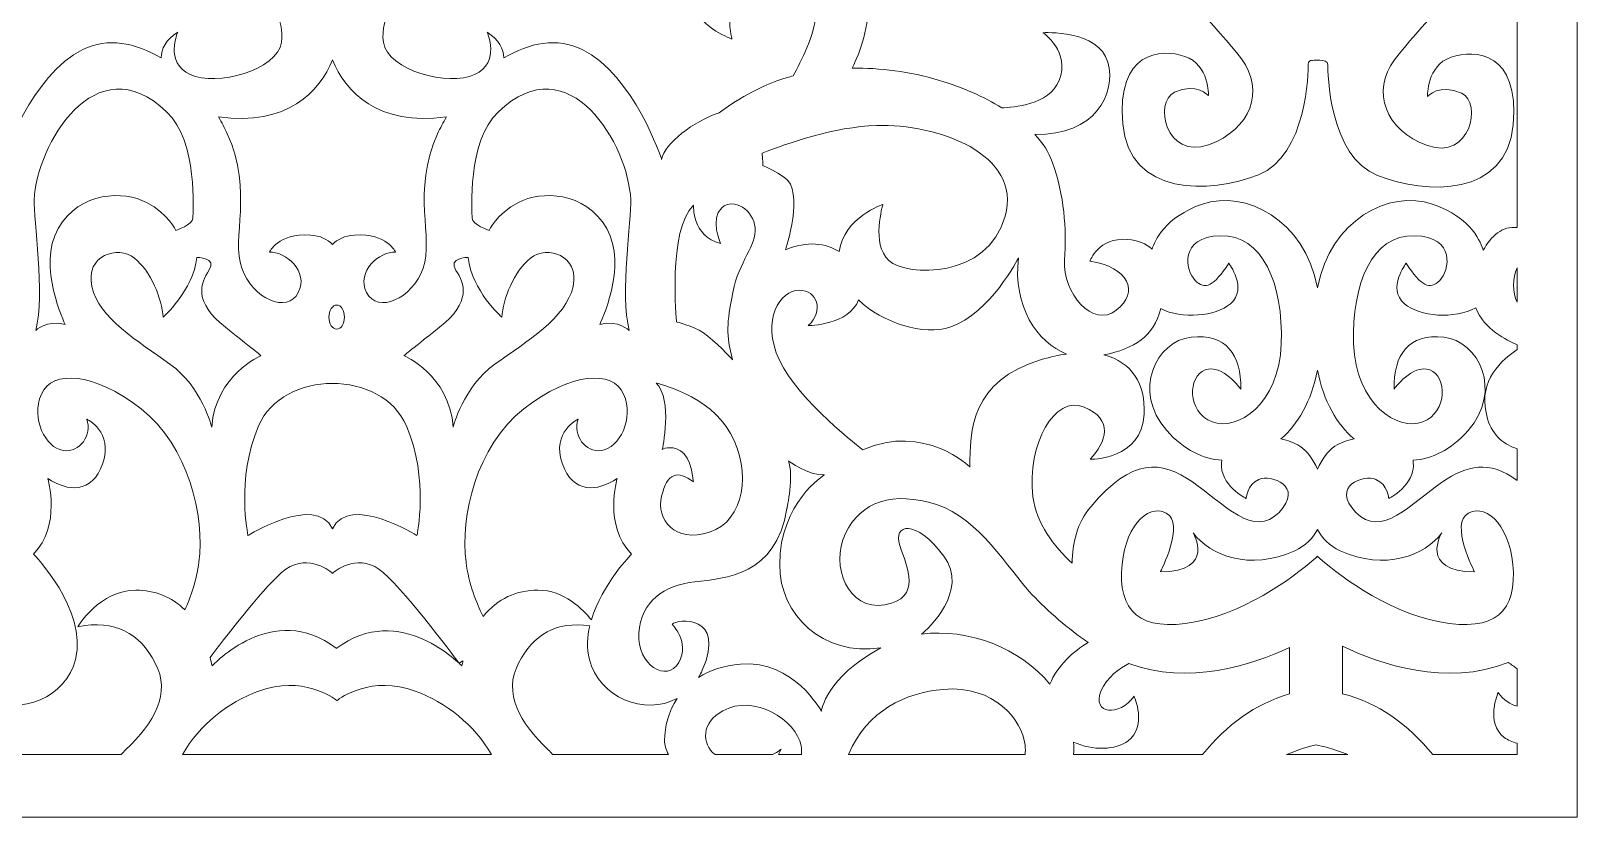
# Model space of a CAD drawing. Header units: centimetres. Extents: x -27.5 to -15.8, y -2.4 to 9.5.
# Drawn here: x -19.172 to -15.797, y -2.437 to -0.72 of the extents above; entities that cross this region are included whole.
import ezdxf

# ---------------------------------------------------------------- set-up
doc = ezdxf.new("R2010")
doc.units = ezdxf.units.CM
doc.header["$MEASUREMENT"] = 0
doc.layers.add('layer 1', color=7, linetype='Continuous')

msp = doc.modelspace()

# ---------------------------------------------------------------- linework, layer by layer
at = {"layer": 'layer 1', "color": 7, "lineweight": 9}
for points, knots in [([(-15.79741, -2.43716), (-15.79741, -2.43716), (-21.40076, -2.43716), (-21.40076, -2.43716), (-21.40076, -2.43716), (-21.40076, -2.43716), (-21.40076, 9.5), (-21.40076, 9.5), (-21.40076, 9.5), (-21.40076, 9.5), (-15.79741, 9.5), (-15.79741, 9.5), (-15.79741, 9.5), (-15.79741, 9.5), (-15.79741, -2.43716), (-15.79741, -2.43716)], [0, 0, 0, 0, 0.2, 0.2, 0.2, 0.2, 0.4, 0.4, 0.4, 0.4, 0.6, 0.6, 0.6, 0.6, 1, 1, 1, 1]), ([(-18.66862, -0.62876), (-18.6536, -0.64663), (-18.61714, -0.69588), (-18.62509, -0.74516), (-18.62509, -0.74516), (-18.63504, -0.80687), (-18.7669, -0.84213), (-18.82413, -0.81569), (-18.82413, -0.81569), (-18.88137, -0.78923), (-18.8515, -0.72311), (-18.8515, -0.72311), (-18.8515, -0.72311), (-18.87737, -0.73989), (-18.88739, -0.75948), (-18.88796, -0.77941), (-18.88796, -0.77941), (-18.94348, -0.746), (-19.00474, -0.73435), (-19.0588, -0.7611), (-19.0588, -0.7611), (-19.17182, -0.81696), (-19.23227, -1.00092), (-19.23227, -1.00092), (-19.23227, -1.00092), (-19.2385, -0.96585), (-19.30256, -0.91763), (-19.35765, -0.89914), (-19.35765, -0.89914), (-19.38905, -0.87619), (-19.44534, -0.8397), (-19.50589, -0.8223), (-19.50589, -0.8223), (-19.51028, -0.82105), (-19.51467, -0.81985), (-19.51916, -0.81871), (-19.51916, -0.81871), (-19.53703, -0.78536), (-19.56453, -0.7328), (-19.56934, -0.68402), (-19.56934, -0.68402), (-19.57573, -0.6196), (-19.52384, -0.56041), (-19.43997, -0.5939), (-19.43997, -0.5939), (-19.3561, -0.62736), (-19.38564, -0.73824), (-19.38564, -0.73824), (-19.38564, -0.73824), (-19.38564, -0.73824), (-19.31954, -0.7147), (-19.30286, -0.66786), (-19.30286, -0.66786), (-19.29699, -0.65138), (-19.29456, -0.62897), (-19.29957, -0.60522), (-19.29957, -0.60522), (-19.27239, -0.63499), (-19.2323, -0.65316), (-19.18166, -0.64581), (-19.18166, -0.64581), (-19.02989, -0.62376), (-19.01269, -0.49247), (-19.01269, -0.49247), (-19.01269, -0.49247), (-18.95683, -0.57814), (-18.79785, -0.66566), (-18.67111, -0.62952), (-18.67111, -0.62952), (-18.67026, -0.62927), (-18.66945, -0.62902), (-18.66862, -0.62876)], [0, 0, 0, 0, 0.0526316, 0.0526316, 0.0526316, 0.0526316, 0.1052632, 0.1052632, 0.1052632, 0.1052632, 0.1578947, 0.1578947, 0.1578947, 0.1578947, 0.2105263, 0.2105263, 0.2105263, 0.2105263, 0.2631579, 0.2631579, 0.2631579, 0.2631579, 0.3157895, 0.3157895, 0.3157895, 0.3157895, 0.3684211, 0.3684211, 0.3684211, 0.3684211, 0.4210526, 0.4210526, 0.4210526, 0.4210526, 0.4736842, 0.4736842, 0.4736842, 0.4736842, 0.5263158, 0.5263158, 0.5263158, 0.5263158, 0.5789474, 0.5789474, 0.5789474, 0.5789474, 0.6315789, 0.6315789, 0.6315789, 0.6315789, 0.6842105, 0.6842105, 0.6842105, 0.6842105, 0.7368421, 0.7368421, 0.7368421, 0.7368421, 0.7894737, 0.7894737, 0.7894737, 0.7894737, 0.8421053, 0.8421053, 0.8421053, 0.8421053, 0.8947368, 0.8947368, 0.8947368, 0.8947368, 1, 1, 1, 1]), ([(-17.73061, -0.62472), (-17.73145, -0.64104), (-17.72899, -0.65599), (-17.72476, -0.66786), (-17.72476, -0.66786), (-17.70807, -0.7147), (-17.64199, -0.73824), (-17.64199, -0.73824), (-17.64199, -0.73824), (-17.64199, -0.73824), (-17.67151, -0.62736), (-17.58764, -0.5939), (-17.58764, -0.5939), (-17.50379, -0.56041), (-17.4519, -0.6196), (-17.45827, -0.68402), (-17.45827, -0.68402), (-17.4631, -0.7328), (-17.49057, -0.78536), (-17.50846, -0.81871), (-17.50846, -0.81871), (-17.51294, -0.81985), (-17.51736, -0.82105), (-17.52172, -0.8223), (-17.52172, -0.8223), (-17.5823, -0.8397), (-17.63855, -0.87619), (-17.66997, -0.89914), (-17.66997, -0.89914), (-17.72506, -0.91763), (-17.78909, -0.96585), (-17.79534, -1.00092), (-17.79534, -1.00092), (-17.79534, -1.00092), (-17.8558, -0.81696), (-17.96883, -0.7611), (-17.96883, -0.7611), (-18.02288, -0.73435), (-18.08413, -0.746), (-18.13967, -0.77941), (-18.13967, -0.77941), (-18.14024, -0.75948), (-18.15026, -0.73989), (-18.17611, -0.72311), (-18.17611, -0.72311), (-18.17611, -0.72311), (-18.14626, -0.78923), (-18.20348, -0.81569), (-18.20348, -0.81569), (-18.26071, -0.84213), (-18.3926, -0.80687), (-18.40255, -0.74516), (-18.40255, -0.74516), (-18.41151, -0.68948), (-18.36379, -0.63381), (-18.35437, -0.62346), (-18.35437, -0.62346), (-18.34891, -0.62573), (-18.34311, -0.62775), (-18.33693, -0.62952), (-18.33693, -0.62952), (-18.21018, -0.66566), (-18.05121, -0.57814), (-17.99535, -0.49247), (-17.99535, -0.49247), (-17.99535, -0.49247), (-17.97815, -0.62376), (-17.82638, -0.64581), (-17.82638, -0.64581), (-17.78809, -0.65137), (-17.75583, -0.64232), (-17.73061, -0.62472)], [0, 0, 0, 0, 0.0526316, 0.0526316, 0.0526316, 0.0526316, 0.1052632, 0.1052632, 0.1052632, 0.1052632, 0.1578947, 0.1578947, 0.1578947, 0.1578947, 0.2105263, 0.2105263, 0.2105263, 0.2105263, 0.2631579, 0.2631579, 0.2631579, 0.2631579, 0.3157895, 0.3157895, 0.3157895, 0.3157895, 0.3684211, 0.3684211, 0.3684211, 0.3684211, 0.4210526, 0.4210526, 0.4210526, 0.4210526, 0.4736842, 0.4736842, 0.4736842, 0.4736842, 0.5263158, 0.5263158, 0.5263158, 0.5263158, 0.5789474, 0.5789474, 0.5789474, 0.5789474, 0.6315789, 0.6315789, 0.6315789, 0.6315789, 0.6842105, 0.6842105, 0.6842105, 0.6842105, 0.7368421, 0.7368421, 0.7368421, 0.7368421, 0.7894737, 0.7894737, 0.7894737, 0.7894737, 0.8421053, 0.8421053, 0.8421053, 0.8421053, 0.8947368, 0.8947368, 0.8947368, 0.8947368, 1, 1, 1, 1]), ([(-15.92848, -0.62575), (-15.92848, -0.62575), (-15.92848, -1.14985), (-15.92848, -1.14985), (-15.92848, -1.14985), (-15.96007, -1.14551), (-15.98544, -1.16842), (-16.00231, -1.19948), (-16.00231, -1.19948), (-16.00608, -1.1854), (-16.02636, -1.12816), (-16.11284, -1.09867), (-16.11284, -1.09867), (-16.20746, -1.06644), (-16.33545, -1.13274), (-16.36405, -1.28109), (-16.36405, -1.28109), (-16.39264, -1.13274), (-16.52066, -1.06644), (-16.61526, -1.09867), (-16.61526, -1.09867), (-16.69707, -1.12657), (-16.71967, -1.1793), (-16.72505, -1.19684), (-16.72505, -1.19684), (-16.73793, -1.18483), (-16.75568, -1.17776), (-16.77842, -1.17581), (-16.77842, -1.17581), (-16.84208, -1.17033), (-16.86057, -1.22311), (-16.86057, -1.22311), (-16.86057, -1.22311), (-16.77635, -1.23584), (-16.75172, -1.29042), (-16.80306, -1.33044), (-16.80306, -1.33044), (-16.85441, -1.37045), (-16.92012, -1.29223), (-16.91603, -1.22128), (-16.91603, -1.22128), (-16.91191, -1.15034), (-16.91603, -1.08122), (-16.9427, -1.00661), (-16.9427, -1.00661), (-16.95013, -0.98589), (-16.96313, -0.96571), (-16.98063, -0.9466), (-16.98063, -0.9466), (-16.8492, -0.94898), (-16.80256, -0.85764), (-16.8215, -0.78884), (-16.8215, -0.78884), (-16.8412, -0.71732), (-16.9633, -0.7243), (-16.9633, -0.7243), (-16.9633, -0.7243), (-16.9633, -0.7243), (-16.90226, -0.76619), (-16.92787, -0.82898), (-16.92787, -0.82898), (-16.94954, -0.88212), (-17.02893, -0.88782), (-17.05291, -0.8883), (-17.05291, -0.8883), (-17.09202, -0.86409), (-17.13862, -0.84352), (-17.18914, -0.82835), (-17.18914, -0.82835), (-17.25441, -0.80874), (-17.31916, -0.80082), (-17.37941, -0.80186), (-17.37941, -0.80186), (-17.36197, -0.76557), (-17.34073, -0.70847), (-17.34496, -0.65185), (-17.34496, -0.65185), (-17.34782, -0.6132), (-17.36942, -0.57248), (-17.40297, -0.54055), (-17.40297, -0.54055), (-17.31804, -0.60743), (-17.21962, -0.61207), (-17.15255, -0.57814), (-17.15255, -0.57814), (-17.12351, -0.56344), (-17.10608, -0.54343), (-17.09682, -0.52209), (-17.09682, -0.52209), (-17.05562, -0.57964), (-16.95978, -0.64455), (-16.86672, -0.64155), (-16.86672, -0.64155), (-16.75377, -0.63791), (-16.70654, -0.52876), (-16.70654, -0.52876), (-16.70654, -0.52876), (-16.68601, -0.61971), (-16.58128, -0.71249), (-16.52993, -0.78163), (-16.52993, -0.78163), (-16.47858, -0.85075), (-16.50939, -0.93626), (-16.60182, -0.96903), (-16.60182, -0.96903), (-16.69423, -1.00176), (-16.72299, -0.87624), (-16.67575, -0.85438), (-16.67575, -0.85438), (-16.62853, -0.83256), (-16.60182, -0.86168), (-16.60182, -0.86168), (-16.60182, -0.86168), (-16.60182, -0.86168), (-16.59977, -0.79435), (-16.65315, -0.77617), (-16.65315, -0.77617), (-16.70654, -0.75798), (-16.80306, -0.76525), (-16.78869, -0.92353), (-16.78869, -0.92353), (-16.77431, -1.08181), (-16.59977, -1.07633), (-16.49296, -1.03449), (-16.49296, -1.03449), (-16.38617, -0.99266), (-16.38411, -0.80708), (-16.38411, -0.79255), (-16.38411, -0.79255), (-16.38411, -0.78804), (-16.38076, -0.78544), (-16.37613, -0.78401), (-16.37613, -0.78401), (-16.37613, -0.78401), (-16.37646, -0.78519), (-16.37646, -0.78519), (-16.37646, -0.78519), (-16.37646, -0.78519), (-16.34154, -0.77972), (-16.34154, -0.79429), (-16.34154, -0.79429), (-16.34154, -0.80883), (-16.33949, -0.99439), (-16.23271, -1.03623), (-16.23271, -1.03623), (-16.12592, -1.07808), (-15.95136, -1.08356), (-15.93697, -0.92527), (-15.93697, -0.92527), (-15.9226, -0.767), (-16.01912, -0.75972), (-16.07252, -0.77792), (-16.07252, -0.77792), (-16.12592, -0.79611), (-16.12386, -0.86341), (-16.12386, -0.86341), (-16.12386, -0.86341), (-16.12386, -0.86341), (-16.09717, -0.8343), (-16.04993, -0.85614), (-16.04993, -0.85614), (-16.0027, -0.87797), (-16.03146, -1.00349), (-16.12386, -0.97074), (-16.12386, -0.97074), (-16.21628, -0.93801), (-16.24708, -0.8525), (-16.19574, -0.78337), (-16.19574, -0.78337), (-16.1444, -0.71422), (-16.03966, -0.62146), (-16.01912, -0.5305), (-16.01912, -0.5305), (-16.01912, -0.5305), (-15.99164, -0.59401), (-15.92848, -0.62575)], [0, 0, 0, 0, 0.0222222, 0.0222222, 0.0222222, 0.0222222, 0.0444444, 0.0444444, 0.0444444, 0.0444444, 0.0666667, 0.0666667, 0.0666667, 0.0666667, 0.0888889, 0.0888889, 0.0888889, 0.0888889, 0.1111111, 0.1111111, 0.1111111, 0.1111111, 0.1333333, 0.1333333, 0.1333333, 0.1333333, 0.1555556, 0.1555556, 0.1555556, 0.1555556, 0.1777778, 0.1777778, 0.1777778, 0.1777778, 0.2, 0.2, 0.2, 0.2, 0.2222222, 0.2222222, 0.2222222, 0.2222222, 0.2444444, 0.2444444, 0.2444444, 0.2444444, 0.2666667, 0.2666667, 0.2666667, 0.2666667, 0.2888889, 0.2888889, 0.2888889, 0.2888889, 0.3111111, 0.3111111, 0.3111111, 0.3111111, 0.3333333, 0.3333333, 0.3333333, 0.3333333, 0.3555556, 0.3555556, 0.3555556, 0.3555556, 0.3777778, 0.3777778, 0.3777778, 0.3777778, 0.4, 0.4, 0.4, 0.4, 0.4222222, 0.4222222, 0.4222222, 0.4222222, 0.4444444, 0.4444444, 0.4444444, 0.4444444, 0.4666667, 0.4666667, 0.4666667, 0.4666667, 0.4888889, 0.4888889, 0.4888889, 0.4888889, 0.5111111, 0.5111111, 0.5111111, 0.5111111, 0.5333333, 0.5333333, 0.5333333, 0.5333333, 0.5555556, 0.5555556, 0.5555556, 0.5555556, 0.5777778, 0.5777778, 0.5777778, 0.5777778, 0.6, 0.6, 0.6, 0.6, 0.6222222, 0.6222222, 0.6222222, 0.6222222, 0.6444444, 0.6444444, 0.6444444, 0.6444444, 0.6666667, 0.6666667, 0.6666667, 0.6666667, 0.6888889, 0.6888889, 0.6888889, 0.6888889, 0.7111111, 0.7111111, 0.7111111, 0.7111111, 0.7333333, 0.7333333, 0.7333333, 0.7333333, 0.7555556, 0.7555556, 0.7555556, 0.7555556, 0.7777778, 0.7777778, 0.7777778, 0.7777778, 0.8, 0.8, 0.8, 0.8, 0.8222222, 0.8222222, 0.8222222, 0.8222222, 0.8444444, 0.8444444, 0.8444444, 0.8444444, 0.8666667, 0.8666667, 0.8666667, 0.8666667, 0.8888889, 0.8888889, 0.8888889, 0.8888889, 0.9111111, 0.9111111, 0.9111111, 0.9111111, 0.9333333, 0.9333333, 0.9333333, 0.9333333, 0.9555556, 0.9555556, 0.9555556, 0.9555556, 1, 1, 1, 1]), ([(-18.8185, -1.12957), (-18.81848, -1.11589), (-18.8068, -0.96305), (-18.87589, -0.89698), (-18.87589, -0.89698), (-19.03118, -0.74851), (-19.15997, -0.97034), (-19.16476, -1.08896), (-19.16476, -1.08896), (-19.16645, -1.13085), (-19.14112, -1.29545), (-19.16138, -1.37475), (-19.16138, -1.37475), (-19.16138, -1.37475), (-19.13944, -1.35081), (-19.09719, -1.36128), (-19.09719, -1.36128), (-19.09719, -1.36128), (-19.15969, -1.2341), (-19.11238, -1.1518), (-19.11238, -1.1518), (-19.0651, -1.0695), (-18.96881, -1.0695), (-18.91982, -1.09493), (-18.91982, -1.09493), (-18.87083, -1.12037), (-18.85563, -1.15629), (-18.85563, -1.15629), (-18.85563, -1.15629), (-18.85563, -1.15629), (-18.81854, -1.14327), (-18.8185, -1.12957)], [0, 0, 0, 0, 0.1111111, 0.1111111, 0.1111111, 0.1111111, 0.2222222, 0.2222222, 0.2222222, 0.2222222, 0.3333333, 0.3333333, 0.3333333, 0.3333333, 0.4444444, 0.4444444, 0.4444444, 0.4444444, 0.5555556, 0.5555556, 0.5555556, 0.5555556, 0.6666667, 0.6666667, 0.6666667, 0.6666667, 0.7777778, 0.7777778, 0.7777778, 0.7777778, 1, 1, 1, 1]), ([(-18.20911, -1.12957), (-18.20914, -1.11589), (-18.22083, -0.96305), (-18.15172, -0.89698), (-18.15172, -0.89698), (-17.99645, -0.74851), (-17.86765, -0.97034), (-17.86286, -1.08896), (-17.86286, -1.08896), (-17.8612, -1.13085), (-17.88651, -1.29545), (-17.86625, -1.37475), (-17.86625, -1.37475), (-17.86625, -1.37475), (-17.88821, -1.35081), (-17.93045, -1.36128), (-17.93045, -1.36128), (-17.93045, -1.36128), (-17.86792, -1.2341), (-17.91523, -1.1518), (-17.91523, -1.1518), (-17.96253, -1.0695), (-18.0588, -1.0695), (-18.10778, -1.09493), (-18.10778, -1.09493), (-18.1568, -1.12037), (-18.17198, -1.15629), (-18.17198, -1.15629), (-18.17198, -1.15629), (-18.17198, -1.15629), (-18.20908, -1.14327), (-18.20911, -1.12957)], [0, 0, 0, 0, 0.1111111, 0.1111111, 0.1111111, 0.1111111, 0.2222222, 0.2222222, 0.2222222, 0.2222222, 0.3333333, 0.3333333, 0.3333333, 0.3333333, 0.4444444, 0.4444444, 0.4444444, 0.4444444, 0.5555556, 0.5555556, 0.5555556, 0.5555556, 0.6666667, 0.6666667, 0.6666667, 0.6666667, 0.7777778, 0.7777778, 0.7777778, 0.7777778, 1, 1, 1, 1]), ([(-18.51382, -0.78386), (-18.54184, -0.85289), (-18.61219, -0.92887), (-18.76257, -0.90833), (-18.76257, -0.90833), (-18.75545, -0.92032), (-18.74902, -0.93259), (-18.74341, -0.94503), (-18.74341, -0.94503), (-18.68557, -1.07308), (-18.73552, -1.17088), (-18.71187, -1.2384), (-18.71187, -1.2384), (-18.68819, -1.30591), (-18.61197, -1.33851), (-18.58834, -1.29195), (-18.58834, -1.29195), (-18.56468, -1.24537), (-18.61723, -1.20114), (-18.6514, -1.20347), (-18.6514, -1.20347), (-18.6514, -1.20347), (-18.63301, -1.16155), (-18.56205, -1.16622), (-18.56205, -1.16622), (-18.54049, -1.16764), (-18.52478, -1.17528), (-18.5138, -1.18668), (-18.5138, -1.18668), (-18.50286, -1.17528), (-18.48712, -1.16764), (-18.46558, -1.16622), (-18.46558, -1.16622), (-18.39461, -1.16155), (-18.37623, -1.20347), (-18.37623, -1.20347), (-18.37623, -1.20347), (-18.4104, -1.20114), (-18.46295, -1.24537), (-18.4393, -1.29195), (-18.4393, -1.29195), (-18.41565, -1.33851), (-18.3394, -1.30591), (-18.31577, -1.2384), (-18.31577, -1.2384), (-18.2921, -1.17088), (-18.34205, -1.07308), (-18.28423, -0.94503), (-18.28423, -0.94503), (-18.27861, -0.93259), (-18.27218, -0.92032), (-18.26504, -0.90833), (-18.26504, -0.90833), (-18.41544, -0.92887), (-18.48579, -0.85289), (-18.51382, -0.78386)], [0, 0, 0, 0, 0.0666667, 0.0666667, 0.0666667, 0.0666667, 0.1333333, 0.1333333, 0.1333333, 0.1333333, 0.2, 0.2, 0.2, 0.2, 0.2666667, 0.2666667, 0.2666667, 0.2666667, 0.3333333, 0.3333333, 0.3333333, 0.3333333, 0.4, 0.4, 0.4, 0.4, 0.4666667, 0.4666667, 0.4666667, 0.4666667, 0.5333333, 0.5333333, 0.5333333, 0.5333333, 0.6, 0.6, 0.6, 0.6, 0.6666667, 0.6666667, 0.6666667, 0.6666667, 0.7333333, 0.7333333, 0.7333333, 0.7333333, 0.8, 0.8, 0.8, 0.8, 0.8666667, 0.8666667, 0.8666667, 0.8666667, 1, 1, 1, 1]), ([(-17.40801, -1.20244), (-17.43689, -1.18379), (-17.47763, -1.17806), (-17.52507, -1.19859), (-17.52507, -1.19859), (-17.52507, -1.19859), (-17.48258, -1.06842), (-17.52727, -1.04048), (-17.52727, -1.04048), (-17.57194, -1.01256), (-17.57457, -1.01487), (-17.57457, -1.01487), (-17.57457, -1.01487), (-17.57457, -1.01487), (-17.57434, -1.00345), (-17.57564, -0.98754), (-17.57564, -0.98754), (-17.52161, -0.96588), (-17.41869, -0.92978), (-17.32645, -0.92686), (-17.32645, -0.92686), (-17.19397, -0.92268), (-17.00789, -0.98833), (-17.04573, -1.12523), (-17.04573, -1.12523), (-17.08358, -1.26215), (-17.26021, -1.25794), (-17.29962, -1.22162), (-17.29962, -1.22162), (-17.33905, -1.18531), (-17.31236, -1.09941), (-17.31236, -1.09941), (-17.31236, -1.09941), (-17.31236, -1.09941), (-17.39721, -1.12646), (-17.40801, -1.20244)], [0, 0, 0, 0, 0.1, 0.1, 0.1, 0.1, 0.2, 0.2, 0.2, 0.2, 0.3, 0.3, 0.3, 0.3, 0.4, 0.4, 0.4, 0.4, 0.5, 0.5, 0.5, 0.5, 0.6, 0.6, 0.6, 0.6, 0.7, 0.7, 0.7, 0.7, 0.8, 0.8, 0.8, 0.8, 1, 1, 1, 1]), ([(-17.76295, -1.35588), (-17.76295, -1.35588), (-17.78262, -1.1535), (-17.72551, -1.10116), (-17.72551, -1.10116), (-17.72551, -1.10116), (-17.73087, -1.16779), (-17.66661, -1.18499), (-17.66661, -1.18499), (-17.66661, -1.18499), (-17.69087, -1.13019), (-17.66419, -1.10656), (-17.66419, -1.10656), (-17.63752, -1.08294), (-17.59508, -1.11192), (-17.59144, -1.1506), (-17.59144, -1.1506), (-17.58779, -1.18926), (-17.6266, -1.22258), (-17.63993, -1.29132), (-17.63993, -1.29132), (-17.6533, -1.36007), (-17.65534, -1.38223), (-17.64059, -1.43845), (-17.64059, -1.43845), (-17.64059, -1.43845), (-17.68042, -1.39531), (-17.70402, -1.37963), (-17.70402, -1.37963), (-17.72763, -1.36394), (-17.76295, -1.35588), (-17.76295, -1.35588)], [0, 0, 0, 0, 0.1111111, 0.1111111, 0.1111111, 0.1111111, 0.2222222, 0.2222222, 0.2222222, 0.2222222, 0.3333333, 0.3333333, 0.3333333, 0.3333333, 0.4444444, 0.4444444, 0.4444444, 0.4444444, 0.5555556, 0.5555556, 0.5555556, 0.5555556, 0.6666667, 0.6666667, 0.6666667, 0.6666667, 0.7777778, 0.7777778, 0.7777778, 0.7777778, 1, 1, 1, 1]), ([(-16.89955, -1.88301), (-16.93844, -1.8462), (-16.97859, -1.79522), (-16.98498, -1.73768), (-16.98498, -1.73768), (-16.99788, -1.6216), (-16.93773, -1.51503), (-16.87328, -1.54167), (-16.87328, -1.54167), (-16.80882, -1.56831), (-16.82388, -1.61779), (-16.86038, -1.65586), (-16.86038, -1.65586), (-16.86038, -1.65586), (-16.74654, -1.65775), (-16.74223, -1.5569), (-16.74223, -1.5569), (-16.7395, -1.49251), (-16.7685, -1.44335), (-16.83002, -1.42806), (-16.83002, -1.42806), (-16.76349, -1.41378), (-16.72138, -1.38809), (-16.70607, -1.32689), (-16.70607, -1.32689), (-16.65993, -1.35003), (-16.58682, -1.34434), (-16.55381, -1.31604), (-16.55381, -1.31604), (-16.51527, -1.28295), (-16.55754, -1.22788), (-16.55754, -1.22788), (-16.55754, -1.22788), (-16.5899, -1.27746), (-16.60979, -1.28736), (-16.63095, -1.26535), (-16.63095, -1.26535), (-16.65209, -1.24331), (-16.66708, -1.17027), (-16.57562, -1.16758), (-16.57562, -1.16758), (-16.48415, -1.16485), (-16.43842, -1.2729), (-16.44298, -1.40387), (-16.44298, -1.40387), (-16.44756, -1.53489), (-16.53904, -1.59566), (-16.59392, -1.57404), (-16.59392, -1.57404), (-16.6488, -1.55243), (-16.64728, -1.47411), (-16.60917, -1.46059), (-16.60917, -1.46059), (-16.57105, -1.44711), (-16.53142, -1.50248), (-16.53142, -1.50248), (-16.53142, -1.50248), (-16.52989, -1.42685), (-16.56343, -1.38094), (-16.63966, -1.38905), (-16.63966, -1.38905), (-16.71587, -1.39714), (-16.76922, -1.50653), (-16.69302, -1.59295), (-16.69302, -1.59295), (-16.65509, -1.63595), (-16.6134, -1.65521), (-16.5726, -1.65773), (-16.5726, -1.65773), (-16.57292, -1.65918), (-16.57317, -1.66061), (-16.57332, -1.66209), (-16.57332, -1.66209), (-16.57821, -1.71264), (-16.51954, -1.74147), (-16.51954, -1.74147), (-16.51954, -1.74147), (-16.51954, -1.74147), (-16.51791, -1.71117), (-16.49184, -1.69964), (-16.49184, -1.69964), (-16.46576, -1.68808), (-16.39243, -1.71407), (-16.44784, -1.77182), (-16.44784, -1.77182), (-16.50325, -1.82954), (-16.56822, -1.75289), (-16.63697, -1.70531), (-16.63697, -1.70531), (-16.70571, -1.65775), (-16.768, -1.65203), (-16.85824, -1.7586), (-16.85824, -1.7586), (-16.88856, -1.79444), (-16.89901, -1.83927), (-16.89955, -1.88301)], [0, 0, 0, 0, 0.04, 0.04, 0.04, 0.04, 0.08, 0.08, 0.08, 0.08, 0.12, 0.12, 0.12, 0.12, 0.16, 0.16, 0.16, 0.16, 0.2, 0.2, 0.2, 0.2, 0.24, 0.24, 0.24, 0.24, 0.28, 0.28, 0.28, 0.28, 0.32, 0.32, 0.32, 0.32, 0.36, 0.36, 0.36, 0.36, 0.4, 0.4, 0.4, 0.4, 0.44, 0.44, 0.44, 0.44, 0.48, 0.48, 0.48, 0.48, 0.52, 0.52, 0.52, 0.52, 0.56, 0.56, 0.56, 0.56, 0.6, 0.6, 0.6, 0.6, 0.64, 0.64, 0.64, 0.64, 0.68, 0.68, 0.68, 0.68, 0.72, 0.72, 0.72, 0.72, 0.76, 0.76, 0.76, 0.76, 0.8, 0.8, 0.8, 0.8, 0.84, 0.84, 0.84, 0.84, 0.88, 0.88, 0.88, 0.88, 0.92, 0.92, 0.92, 0.92, 1, 1, 1, 1]), ([(-15.92848, -1.40561), (-15.92848, -1.40561), (-15.92848, -1.41615), (-15.92848, -1.41615), (-15.92848, -1.41615), (-15.97536, -1.44908), (-16.01422, -1.49385), (-15.99279, -1.56739), (-15.99279, -1.56739), (-15.98146, -1.60629), (-15.95369, -1.62442), (-15.92848, -1.63281), (-15.92848, -1.63281), (-15.92848, -1.63281), (-15.92848, -1.7018), (-15.92848, -1.7018), (-15.92848, -1.7018), (-15.9893, -1.65696), (-16.03833, -1.66877), (-16.09115, -1.70531), (-16.09115, -1.70531), (-16.1599, -1.75289), (-16.22488, -1.82954), (-16.28027, -1.77182), (-16.28027, -1.77182), (-16.33569, -1.71407), (-16.26234, -1.68808), (-16.23627, -1.69964), (-16.23627, -1.69964), (-16.21022, -1.71117), (-16.20858, -1.74147), (-16.20858, -1.74147), (-16.20858, -1.74147), (-16.20858, -1.74147), (-16.14991, -1.71264), (-16.1548, -1.66209), (-16.1548, -1.66209), (-16.15495, -1.66061), (-16.15518, -1.65918), (-16.1555, -1.65773), (-16.1555, -1.65773), (-16.11474, -1.65521), (-16.07302, -1.63595), (-16.0351, -1.59295), (-16.0351, -1.59295), (-15.95889, -1.50653), (-16.01223, -1.39714), (-16.08847, -1.38905), (-16.08847, -1.38905), (-16.16469, -1.38094), (-16.19822, -1.42685), (-16.19669, -1.50248), (-16.19669, -1.50248), (-16.19669, -1.50248), (-16.15707, -1.44711), (-16.11895, -1.46059), (-16.11895, -1.46059), (-16.08084, -1.47411), (-16.07931, -1.55243), (-16.1342, -1.57404), (-16.1342, -1.57404), (-16.18908, -1.59566), (-16.28054, -1.53489), (-16.28512, -1.40387), (-16.28512, -1.40387), (-16.28969, -1.2729), (-16.24396, -1.16485), (-16.15248, -1.16758), (-16.15248, -1.16758), (-16.06101, -1.17027), (-16.07602, -1.24331), (-16.09717, -1.26535), (-16.09717, -1.26535), (-16.1183, -1.28736), (-16.13821, -1.27746), (-16.17057, -1.22788), (-16.17057, -1.22788), (-16.17057, -1.22788), (-16.21287, -1.28295), (-16.17429, -1.31604), (-16.17429, -1.31604), (-16.14049, -1.34502), (-16.06455, -1.35029), (-16.01869, -1.32511), (-16.01869, -1.32511), (-16.00032, -1.37162), (-15.95001, -1.39672), (-15.92848, -1.40561)], [0, 0, 0, 0, 0.0434783, 0.0434783, 0.0434783, 0.0434783, 0.0869565, 0.0869565, 0.0869565, 0.0869565, 0.1304348, 0.1304348, 0.1304348, 0.1304348, 0.173913, 0.173913, 0.173913, 0.173913, 0.2173913, 0.2173913, 0.2173913, 0.2173913, 0.2608696, 0.2608696, 0.2608696, 0.2608696, 0.3043478, 0.3043478, 0.3043478, 0.3043478, 0.3478261, 0.3478261, 0.3478261, 0.3478261, 0.3913043, 0.3913043, 0.3913043, 0.3913043, 0.4347826, 0.4347826, 0.4347826, 0.4347826, 0.4782609, 0.4782609, 0.4782609, 0.4782609, 0.5217391, 0.5217391, 0.5217391, 0.5217391, 0.5652174, 0.5652174, 0.5652174, 0.5652174, 0.6086957, 0.6086957, 0.6086957, 0.6086957, 0.6521739, 0.6521739, 0.6521739, 0.6521739, 0.6956522, 0.6956522, 0.6956522, 0.6956522, 0.7391304, 0.7391304, 0.7391304, 0.7391304, 0.7826087, 0.7826087, 0.7826087, 0.7826087, 0.826087, 0.826087, 0.826087, 0.826087, 0.8695652, 0.8695652, 0.8695652, 0.8695652, 0.9130435, 0.9130435, 0.9130435, 0.9130435, 1, 1, 1, 1]), ([(-18.6699, -1.42939), (-18.6699, -1.42939), (-18.76873, -1.47125), (-18.77731, -1.58543), (-18.77731, -1.58543), (-18.77731, -1.58543), (-18.79851, -1.49824), (-18.86852, -1.44794), (-18.86852, -1.44794), (-18.93854, -1.39765), (-19.02371, -1.34735), (-19.03884, -1.27864), (-19.03884, -1.27864), (-19.05397, -1.2099), (-18.98206, -1.18809), (-18.9461, -1.21661), (-18.9461, -1.21661), (-18.91015, -1.24509), (-18.88555, -1.30544), (-18.88365, -1.34566), (-18.88365, -1.34566), (-18.88365, -1.34566), (-18.81741, -1.28701), (-18.80984, -1.21492), (-18.80984, -1.21492), (-18.80984, -1.21492), (-18.76442, -1.21492), (-18.78336, -1.24342), (-18.78336, -1.24342), (-18.80227, -1.27193), (-18.81741, -1.31214), (-18.7474, -1.36746), (-18.7474, -1.36746), (-18.67739, -1.4228), (-18.6699, -1.42939), (-18.6699, -1.42939)], [0, 0, 0, 0, 0.1, 0.1, 0.1, 0.1, 0.2, 0.2, 0.2, 0.2, 0.3, 0.3, 0.3, 0.3, 0.4, 0.4, 0.4, 0.4, 0.5, 0.5, 0.5, 0.5, 0.6, 0.6, 0.6, 0.6, 0.7, 0.7, 0.7, 0.7, 0.8, 0.8, 0.8, 0.8, 1, 1, 1, 1]), ([(-18.35772, -1.42939), (-18.35772, -1.42939), (-18.2589, -1.47125), (-18.25031, -1.58543), (-18.25031, -1.58543), (-18.25031, -1.58543), (-18.22914, -1.49824), (-18.15911, -1.44794), (-18.15911, -1.44794), (-18.08909, -1.39765), (-18.00394, -1.34735), (-17.9888, -1.27864), (-17.9888, -1.27864), (-17.97366, -1.2099), (-18.04556, -1.18809), (-18.0815, -1.21661), (-18.0815, -1.21661), (-18.11747, -1.24509), (-18.14206, -1.30544), (-18.14397, -1.34566), (-18.14397, -1.34566), (-18.14397, -1.34566), (-18.21021, -1.28701), (-18.21779, -1.21492), (-18.21779, -1.21492), (-18.21779, -1.21492), (-18.2632, -1.21492), (-18.24427, -1.24342), (-18.24427, -1.24342), (-18.22535, -1.27193), (-18.21021, -1.31214), (-18.28024, -1.36746), (-18.28024, -1.36746), (-18.35024, -1.4228), (-18.35772, -1.42939), (-18.35772, -1.42939)], [0, 0, 0, 0, 0.1, 0.1, 0.1, 0.1, 0.2, 0.2, 0.2, 0.2, 0.3, 0.3, 0.3, 0.3, 0.4, 0.4, 0.4, 0.4, 0.5, 0.5, 0.5, 0.5, 0.6, 0.6, 0.6, 0.6, 0.7, 0.7, 0.7, 0.7, 0.8, 0.8, 0.8, 0.8, 1, 1, 1, 1]), ([(-16.91152, -1.42593), (-16.92846, -1.42835), (-16.94669, -1.43235), (-16.96621, -1.43813), (-16.96621, -1.43813), (-17.12089, -1.4838), (-17.12247, -1.59307), (-17.12247, -1.67298), (-17.12247, -1.67298), (-17.12247, -1.67298), (-17.22129, -1.57591), (-17.35664, -1.63491), (-17.35664, -1.63491), (-17.35664, -1.63491), (-17.49678, -1.52839), (-17.5384, -1.43954), (-17.5384, -1.43954), (-17.58004, -1.35071), (-17.53569, -1.28646), (-17.49552, -1.28646), (-17.49552, -1.28646), (-17.45538, -1.28646), (-17.44002, -1.33146), (-17.47544, -1.36386), (-17.47544, -1.36386), (-17.47544, -1.36386), (-17.38541, -1.36295), (-17.36603, -1.3078), (-17.36603, -1.3078), (-17.31323, -1.35814), (-17.22349, -1.38674), (-17.16449, -1.36683), (-17.16449, -1.36683), (-17.07825, -1.3377), (-17.01665, -1.21584), (-17.01665, -1.21584), (-17.01665, -1.21584), (-17.02929, -1.321), (-16.9761, -1.40129), (-16.91152, -1.42593)], [0, 0, 0, 0, 0.0909091, 0.0909091, 0.0909091, 0.0909091, 0.1818182, 0.1818182, 0.1818182, 0.1818182, 0.2727273, 0.2727273, 0.2727273, 0.2727273, 0.3636364, 0.3636364, 0.3636364, 0.3636364, 0.4545455, 0.4545455, 0.4545455, 0.4545455, 0.5454545, 0.5454545, 0.5454545, 0.5454545, 0.6363636, 0.6363636, 0.6363636, 0.6363636, 0.7272727, 0.7272727, 0.7272727, 0.7272727, 0.8181818, 0.8181818, 0.8181818, 0.8181818, 1, 1, 1, 1]), ([(-15.92848, -1.23805), (-15.92848, -1.23805), (-15.92848, -1.31252), (-15.92848, -1.31252), (-15.92848, -1.31252), (-15.93895, -1.29238), (-15.93875, -1.25899), (-15.92848, -1.23805)], [0, 0, 0, 0, 0.3333333, 0.3333333, 0.3333333, 0.3333333, 1, 1, 1, 1]), ([(-18.50456, -1.37182), (-18.51386, -1.37182), (-18.52145, -1.35995), (-18.52145, -1.3454), (-18.52145, -1.3454), (-18.52145, -1.33087), (-18.51386, -1.31901), (-18.50456, -1.31901), (-18.50456, -1.31901), (-18.49526, -1.31901), (-18.48769, -1.33087), (-18.48769, -1.3454), (-18.48769, -1.3454), (-18.48769, -1.35995), (-18.49526, -1.37182), (-18.50456, -1.37182)], [0, 0, 0, 0, 0.2, 0.2, 0.2, 0.2, 0.4, 0.4, 0.4, 0.4, 0.6, 0.6, 0.6, 0.6, 1, 1, 1, 1]), ([(-18.97464, -2.30073), (-18.97464, -2.30073), (-19.2469, -2.30073), (-19.2469, -2.30073), (-19.2469, -2.30073), (-19.24158, -2.29004), (-19.23863, -2.27946), (-19.23863, -2.26983), (-19.23863, -2.26983), (-19.23863, -2.23893), (-19.24744, -2.20622), (-19.26625, -2.17804), (-19.26625, -2.17804), (-19.19553, -2.21646), (-19.09481, -2.17556), (-19.07451, -2.09268), (-19.07451, -2.09268), (-19.04782, -1.98353), (-19.16656, -1.86285), (-19.16656, -1.86285), (-19.16656, -1.86285), (-19.10506, -1.80137), (-19.13503, -1.69799), (-19.13503, -1.69799), (-19.13503, -1.69799), (-19.09245, -1.72592), (-19.03884, -1.73292), (-19.01518, -1.66447), (-19.01518, -1.66447), (-18.99152, -1.59601), (-19.04987, -1.56807), (-19.04987, -1.56807), (-19.04987, -1.56807), (-19.03884, -1.603), (-19.06405, -1.64212), (-19.10191, -1.63654), (-19.10191, -1.63654), (-19.13977, -1.63095), (-19.17287, -1.56668), (-19.14921, -1.51358), (-19.14921, -1.51358), (-19.12556, -1.46053), (-19.03566, -1.4647), (-18.93158, -1.54572), (-18.93158, -1.54572), (-18.8275, -1.62674), (-18.79235, -1.78145), (-18.80525, -1.88039), (-18.80525, -1.88039), (-18.81052, -1.921), (-18.82304, -1.9568), (-18.83598, -1.98492), (-18.83598, -1.98492), (-18.86522, -1.95566), (-18.90198, -1.94152), (-18.94276, -1.94152), (-18.94276, -1.94152), (-19.02159, -1.94152), (-19.06969, -2.02136), (-19.06969, -2.02136), (-19.06969, -2.02136), (-18.98758, -2.00591), (-18.93534, -2.0346), (-18.9005, -2.1007), (-18.9005, -2.1007), (-18.86566, -2.16682), (-18.90299, -2.23075), (-18.96518, -2.29027), (-18.96518, -2.29027), (-18.96843, -2.29337), (-18.97157, -2.29688), (-18.97464, -2.30073)], [0, 0, 0, 0, 0.0526316, 0.0526316, 0.0526316, 0.0526316, 0.1052632, 0.1052632, 0.1052632, 0.1052632, 0.1578947, 0.1578947, 0.1578947, 0.1578947, 0.2105263, 0.2105263, 0.2105263, 0.2105263, 0.2631579, 0.2631579, 0.2631579, 0.2631579, 0.3157895, 0.3157895, 0.3157895, 0.3157895, 0.3684211, 0.3684211, 0.3684211, 0.3684211, 0.4210526, 0.4210526, 0.4210526, 0.4210526, 0.4736842, 0.4736842, 0.4736842, 0.4736842, 0.5263158, 0.5263158, 0.5263158, 0.5263158, 0.5789474, 0.5789474, 0.5789474, 0.5789474, 0.6315789, 0.6315789, 0.6315789, 0.6315789, 0.6842105, 0.6842105, 0.6842105, 0.6842105, 0.7368421, 0.7368421, 0.7368421, 0.7368421, 0.7894737, 0.7894737, 0.7894737, 0.7894737, 0.8421053, 0.8421053, 0.8421053, 0.8421053, 0.8947368, 0.8947368, 0.8947368, 0.8947368, 1, 1, 1, 1]), ([(-18.67508, -1.58298), (-18.725, -1.69941), (-18.69819, -1.82234), (-18.69819, -1.82234), (-18.69819, -1.82234), (-18.69819, -1.82234), (-18.55149, -1.73029), (-18.5138, -1.80738), (-18.5138, -1.80738), (-18.47612, -1.73029), (-18.32943, -1.82234), (-18.32943, -1.82234), (-18.32943, -1.82234), (-18.32943, -1.82234), (-18.30262, -1.69941), (-18.35255, -1.58298), (-18.35255, -1.58298), (-18.40572, -1.45902), (-18.6221, -1.45952), (-18.67508, -1.58298)], [0, 0, 0, 0, 0.1666667, 0.1666667, 0.1666667, 0.1666667, 0.3333333, 0.3333333, 0.3333333, 0.3333333, 0.5, 0.5, 0.5, 0.5, 0.6666667, 0.6666667, 0.6666667, 0.6666667, 1, 1, 1, 1]), ([(-17.94881, -2.00668), (-17.96699, -1.98364), (-18.00801, -1.94152), (-18.06527, -1.94152), (-18.06527, -1.94152), (-18.11222, -1.94152), (-18.15379, -1.96026), (-18.18473, -1.99916), (-18.18473, -1.99916), (-18.19989, -1.9694), (-18.21616, -1.92823), (-18.22238, -1.88039), (-18.22238, -1.88039), (-18.23528, -1.78145), (-18.20012, -1.62674), (-18.09602, -1.54572), (-18.09602, -1.54572), (-17.99194, -1.4647), (-17.90205, -1.46053), (-17.87838, -1.51358), (-17.87838, -1.51358), (-17.85475, -1.56668), (-17.88786, -1.63095), (-17.9257, -1.63654), (-17.9257, -1.63654), (-17.96356, -1.64212), (-17.9888, -1.603), (-17.97775, -1.56807), (-17.97775, -1.56807), (-17.97775, -1.56807), (-18.0361, -1.59601), (-18.01243, -1.66447), (-18.01243, -1.66447), (-17.9888, -1.73292), (-17.93518, -1.72592), (-17.8926, -1.69799), (-17.8926, -1.69799), (-17.8926, -1.69799), (-17.92255, -1.80137), (-17.86104, -1.86285), (-17.86104, -1.86285), (-17.86104, -1.86285), (-17.92562, -1.92848), (-17.94881, -2.00668)], [0, 0, 0, 0, 0.0833333, 0.0833333, 0.0833333, 0.0833333, 0.1666667, 0.1666667, 0.1666667, 0.1666667, 0.25, 0.25, 0.25, 0.25, 0.3333333, 0.3333333, 0.3333333, 0.3333333, 0.4166667, 0.4166667, 0.4166667, 0.4166667, 0.5, 0.5, 0.5, 0.5, 0.5833333, 0.5833333, 0.5833333, 0.5833333, 0.6666667, 0.6666667, 0.6666667, 0.6666667, 0.75, 0.75, 0.75, 0.75, 0.8333333, 0.8333333, 0.8333333, 0.8333333, 1, 1, 1, 1]), ([(-16.36405, -1.46132), (-16.37745, -1.52962), (-16.40679, -1.57969), (-16.44389, -1.6113), (-16.44389, -1.6113), (-16.42864, -1.61424), (-16.41427, -1.61951), (-16.40221, -1.62746), (-16.40221, -1.62746), (-16.38682, -1.63758), (-16.37346, -1.65559), (-16.36405, -1.67734), (-16.36405, -1.67734), (-16.35465, -1.65559), (-16.34129, -1.63758), (-16.32591, -1.62746), (-16.32591, -1.62746), (-16.31385, -1.61951), (-16.29948, -1.61424), (-16.28423, -1.6113), (-16.28423, -1.6113), (-16.32131, -1.57969), (-16.35064, -1.52962), (-16.36405, -1.46132)], [0, 0, 0, 0, 0.1428571, 0.1428571, 0.1428571, 0.1428571, 0.2857143, 0.2857143, 0.2857143, 0.2857143, 0.4285714, 0.4285714, 0.4285714, 0.4285714, 0.5714286, 0.5714286, 0.5714286, 0.5714286, 0.7142857, 0.7142857, 0.7142857, 0.7142857, 1, 1, 1, 1]), ([(-17.79402, -1.63448), (-17.79402, -1.63448), (-17.77042, -1.52599), (-17.80731, -1.48939), (-17.80731, -1.48939), (-17.80731, -1.48939), (-17.69075, -1.51554), (-17.64502, -1.59919), (-17.64502, -1.59919), (-17.59925, -1.68284), (-17.61403, -1.79001), (-17.69075, -1.81486), (-17.69075, -1.81486), (-17.76746, -1.83967), (-17.80731, -1.7874), (-17.7955, -1.73642), (-17.7955, -1.73642), (-17.78369, -1.68544), (-17.76008, -1.67893), (-17.72613, -1.70506), (-17.72613, -1.70506), (-17.72613, -1.70506), (-17.73058, -1.65017), (-17.75417, -1.63709), (-17.75417, -1.63709), (-17.77779, -1.62403), (-17.79402, -1.63448), (-17.79402, -1.63448)], [0, 0, 0, 0, 0.125, 0.125, 0.125, 0.125, 0.25, 0.25, 0.25, 0.25, 0.375, 0.375, 0.375, 0.375, 0.5, 0.5, 0.5, 0.5, 0.625, 0.625, 0.625, 0.625, 0.75, 0.75, 0.75, 0.75, 1, 1, 1, 1]), ([(-17.71487, -2.13237), (-17.71188, -2.12735), (-17.70914, -2.122), (-17.70668, -2.11632), (-17.70668, -2.11632), (-17.65327, -1.99445), (-17.76211, -2.00355), (-17.77238, -2.01627), (-17.77238, -2.01627), (-17.77238, -2.01627), (-17.73322, -2.05443), (-17.75809, -2.09959), (-17.75809, -2.09959), (-17.78297, -2.14478), (-17.85016, -2.10511), (-17.84518, -2.03568), (-17.84518, -2.03568), (-17.84021, -1.96626), (-17.79044, -1.93099), (-17.72326, -1.92328), (-17.72326, -1.92328), (-17.65608, -1.91556), (-17.54648, -1.91076), (-17.52185, -1.76341), (-17.52185, -1.76341), (-17.52185, -1.76341), (-17.50623, -1.69102), (-17.51883, -1.65889), (-17.51883, -1.65889), (-17.51883, -1.65889), (-17.47469, -1.69242), (-17.43998, -1.68961), (-17.43998, -1.68961), (-17.43998, -1.68961), (-17.53778, -1.75061), (-17.53778, -1.88568), (-17.53778, -1.88568), (-17.53778, -1.9963), (-17.44357, -2.0861), (-17.31716, -2.06773), (-17.31716, -2.06773), (-17.43701, -2.13245), (-17.44686, -2.2058), (-17.44686, -2.2058), (-17.44686, -2.2058), (-17.44686, -2.2058), (-17.50701, -2.09354), (-17.62301, -2.10306), (-17.62301, -2.10306), (-17.66025, -2.1061), (-17.69069, -2.11681), (-17.71487, -2.13237)], [0, 0, 0, 0, 0.0714286, 0.0714286, 0.0714286, 0.0714286, 0.1428571, 0.1428571, 0.1428571, 0.1428571, 0.2142857, 0.2142857, 0.2142857, 0.2142857, 0.2857143, 0.2857143, 0.2857143, 0.2857143, 0.3571429, 0.3571429, 0.3571429, 0.3571429, 0.4285714, 0.4285714, 0.4285714, 0.4285714, 0.5, 0.5, 0.5, 0.5, 0.5714286, 0.5714286, 0.5714286, 0.5714286, 0.6428571, 0.6428571, 0.6428571, 0.6428571, 0.7142857, 0.7142857, 0.7142857, 0.7142857, 0.7857143, 0.7857143, 0.7857143, 0.7857143, 0.8571429, 0.8571429, 0.8571429, 0.8571429, 1, 1, 1, 1]), ([(-16.94798, -2.14695), (-17.0122, -2.06831), (-17.12704, -2.02409), (-17.22797, -2.03762), (-17.22797, -2.03762), (-17.21509, -2.02662), (-17.12322, -1.94391), (-17.17975, -1.8671), (-17.17975, -1.8671), (-17.24047, -1.78464), (-17.29176, -1.79659), (-17.27556, -1.84441), (-17.27556, -1.84441), (-17.25936, -1.89221), (-17.22699, -1.95914), (-17.30796, -1.97347), (-17.30796, -1.97347), (-17.3889, -1.98782), (-17.42801, -1.88863), (-17.39427, -1.8181), (-17.39427, -1.8181), (-17.36056, -1.74758), (-17.29003, -1.72435), (-17.19551, -1.75479), (-17.19551, -1.75479), (-17.101, -1.78524), (-17.04083, -1.89372), (-16.98714, -1.9508), (-16.98714, -1.9508), (-16.95154, -1.98863), (-16.90842, -2.02561), (-16.86462, -2.05568), (-16.86462, -2.05568), (-16.89539, -2.07501), (-16.93272, -2.10646), (-16.94798, -2.14695)], [0, 0, 0, 0, 0.1, 0.1, 0.1, 0.1, 0.2, 0.2, 0.2, 0.2, 0.3, 0.3, 0.3, 0.3, 0.4, 0.4, 0.4, 0.4, 0.5, 0.5, 0.5, 0.5, 0.6, 0.6, 0.6, 0.6, 0.7, 0.7, 0.7, 0.7, 0.8, 0.8, 0.8, 0.8, 1, 1, 1, 1]), ([(-16.36405, -1.80919), (-16.37427, -1.82848), (-16.39033, -1.84489), (-16.41362, -1.85553), (-16.41362, -1.85553), (-16.51138, -1.90029), (-16.5994, -1.86564), (-16.63524, -1.81655), (-16.63524, -1.81655), (-16.63524, -1.81655), (-16.58472, -1.90029), (-16.70694, -1.90172), (-16.70694, -1.90172), (-16.70694, -1.90172), (-16.65153, -1.79492), (-16.69391, -1.77327), (-16.69391, -1.77327), (-16.73626, -1.75161), (-16.78842, -1.80646), (-16.79168, -1.90317), (-16.79168, -1.90317), (-16.79495, -1.99989), (-16.73626, -2.03741), (-16.60753, -2.00565), (-16.60753, -2.00565), (-16.48874, -1.97635), (-16.38104, -1.88312), (-16.36512, -1.86891), (-16.36512, -1.86891), (-16.36512, -1.86891), (-16.365, -1.8671), (-16.365, -1.8671), (-16.365, -1.8671), (-16.365, -1.8671), (-16.36467, -1.8674), (-16.36405, -1.86797), (-16.36405, -1.86797), (-16.36343, -1.8674), (-16.36309, -1.8671), (-16.36309, -1.8671), (-16.36309, -1.8671), (-16.36309, -1.8671), (-16.36301, -1.86891), (-16.36301, -1.86891), (-16.36301, -1.86891), (-16.34714, -1.88308), (-16.23942, -1.97633), (-16.12058, -2.00565), (-16.12058, -2.00565), (-15.99185, -2.03741), (-15.93318, -1.99989), (-15.93643, -1.90317), (-15.93643, -1.90317), (-15.9397, -1.80646), (-15.99185, -1.75161), (-16.03422, -1.77327), (-16.03422, -1.77327), (-16.07658, -1.79492), (-16.02117, -1.90172), (-16.02117, -1.90172), (-16.02117, -1.90172), (-16.1434, -1.90029), (-16.09286, -1.81655), (-16.09286, -1.81655), (-16.09286, -1.81655), (-16.12872, -1.86564), (-16.21673, -1.90029), (-16.3145, -1.85553), (-16.3145, -1.85553), (-16.33778, -1.84489), (-16.35384, -1.82848), (-16.36405, -1.80919)], [0, 0, 0, 0, 0.0526316, 0.0526316, 0.0526316, 0.0526316, 0.1052632, 0.1052632, 0.1052632, 0.1052632, 0.1578947, 0.1578947, 0.1578947, 0.1578947, 0.2105263, 0.2105263, 0.2105263, 0.2105263, 0.2631579, 0.2631579, 0.2631579, 0.2631579, 0.3157895, 0.3157895, 0.3157895, 0.3157895, 0.3684211, 0.3684211, 0.3684211, 0.3684211, 0.4210526, 0.4210526, 0.4210526, 0.4210526, 0.4736842, 0.4736842, 0.4736842, 0.4736842, 0.5263158, 0.5263158, 0.5263158, 0.5263158, 0.5789474, 0.5789474, 0.5789474, 0.5789474, 0.6315789, 0.6315789, 0.6315789, 0.6315789, 0.6842105, 0.6842105, 0.6842105, 0.6842105, 0.7368421, 0.7368421, 0.7368421, 0.7368421, 0.7894737, 0.7894737, 0.7894737, 0.7894737, 0.8421053, 0.8421053, 0.8421053, 0.8421053, 0.8947368, 0.8947368, 0.8947368, 0.8947368, 1, 1, 1, 1]), ([(-18.22899, -2.096), (-18.22989, -2.09964), (-18.23072, -2.10333), (-18.2315, -2.10711), (-18.2315, -2.10711), (-18.2315, -2.10711), (-18.36743, -1.96355), (-18.50551, -2.06927), (-18.50551, -2.06927), (-18.50551, -2.06927), (-18.50553, -2.06845), (-18.50553, -2.06845), (-18.50553, -2.06845), (-18.64376, -1.96212), (-18.77653, -2.10711), (-18.77653, -2.10711), (-18.77653, -2.10711), (-18.77786, -2.10077), (-18.77931, -2.09465), (-18.78088, -2.08869), (-18.78088, -2.08869), (-18.75328, -2.05194), (-18.67082, -1.94401), (-18.62479, -1.90323), (-18.62479, -1.90323), (-18.57429, -1.8585), (-18.52378, -1.89622), (-18.51457, -1.90385), (-18.51457, -1.90385), (-18.51457, -1.90385), (-18.51454, -1.90514), (-18.51454, -1.90514), (-18.51454, -1.90514), (-18.51454, -1.90514), (-18.51428, -1.9049), (-18.5138, -1.90449), (-18.5138, -1.90449), (-18.51333, -1.9049), (-18.51308, -1.90514), (-18.51308, -1.90514), (-18.51308, -1.90514), (-18.51308, -1.90514), (-18.51306, -1.90385), (-18.51306, -1.90385), (-18.51306, -1.90385), (-18.50385, -1.89623), (-18.45335, -1.85849), (-18.40282, -1.90323), (-18.40282, -1.90323), (-18.34698, -1.95272), (-18.23742, -2.10114), (-18.23742, -2.10114), (-18.23742, -2.10114), (-18.23742, -2.10114), (-18.22899, -2.096), (-18.22899, -2.096)], [0, 0, 0, 0, 0.0666667, 0.0666667, 0.0666667, 0.0666667, 0.1333333, 0.1333333, 0.1333333, 0.1333333, 0.2, 0.2, 0.2, 0.2, 0.2666667, 0.2666667, 0.2666667, 0.2666667, 0.3333333, 0.3333333, 0.3333333, 0.3333333, 0.4, 0.4, 0.4, 0.4, 0.4666667, 0.4666667, 0.4666667, 0.4666667, 0.5333333, 0.5333333, 0.5333333, 0.5333333, 0.6, 0.6, 0.6, 0.6, 0.6666667, 0.6666667, 0.6666667, 0.6666667, 0.7333333, 0.7333333, 0.7333333, 0.7333333, 0.8, 0.8, 0.8, 0.8, 0.8666667, 0.8666667, 0.8666667, 0.8666667, 1, 1, 1, 1]), ([(-17.78071, -2.30073), (-17.78071, -2.30073), (-18.03339, -2.30073), (-18.03339, -2.30073), (-18.03339, -2.30073), (-18.03645, -2.29688), (-18.0396, -2.29337), (-18.04284, -2.29027), (-18.04284, -2.29027), (-18.10506, -2.23075), (-18.14237, -2.16682), (-18.10754, -2.1007), (-18.10754, -2.1007), (-18.07471, -2.03835), (-18.02637, -2.00935), (-17.95213, -2.01916), (-17.95213, -2.01916), (-17.95777, -2.04326), (-17.95907, -2.06826), (-17.95309, -2.09268), (-17.95309, -2.09268), (-17.93283, -2.17556), (-17.83208, -2.21646), (-17.76139, -2.17804), (-17.76139, -2.17804), (-17.78016, -2.20622), (-17.78898, -2.23893), (-17.78898, -2.26983), (-17.78898, -2.26983), (-17.78898, -2.27946), (-17.78603, -2.29004), (-17.78071, -2.30073)], [0, 0, 0, 0, 0.1111111, 0.1111111, 0.1111111, 0.1111111, 0.2222222, 0.2222222, 0.2222222, 0.2222222, 0.3333333, 0.3333333, 0.3333333, 0.3333333, 0.4444444, 0.4444444, 0.4444444, 0.4444444, 0.5555556, 0.5555556, 0.5555556, 0.5555556, 0.6666667, 0.6666667, 0.6666667, 0.6666667, 0.7777778, 0.7777778, 0.7777778, 0.7777778, 1, 1, 1, 1]), ([(-16.61477, -2.30073), (-16.61477, -2.30073), (-16.89662, -2.30073), (-16.89662, -2.30073), (-16.89662, -2.30073), (-16.89577, -2.29212), (-16.89564, -2.28301), (-16.89634, -2.2734), (-16.89634, -2.2734), (-16.85521, -2.29274), (-16.8031, -2.29055), (-16.77747, -2.27098), (-16.77747, -2.27098), (-16.73467, -2.2383), (-16.76418, -2.17295), (-16.76418, -2.17295), (-16.76418, -2.17295), (-16.79666, -2.21868), (-16.85715, -2.21217), (-16.8365, -2.16249), (-16.8365, -2.16249), (-16.82339, -2.13098), (-16.79485, -2.11156), (-16.77573, -2.10158), (-16.77573, -2.10158), (-16.64598, -2.15075), (-16.5065, -2.10494), (-16.4252, -2.06713), (-16.4252, -2.06713), (-16.4252, -2.06713), (-16.4252, -2.16835), (-16.4252, -2.16835), (-16.4252, -2.16835), (-16.50014, -2.18973), (-16.56225, -2.23581), (-16.61477, -2.30073)], [0, 0, 0, 0, 0.1, 0.1, 0.1, 0.1, 0.2, 0.2, 0.2, 0.2, 0.3, 0.3, 0.3, 0.3, 0.4, 0.4, 0.4, 0.4, 0.5, 0.5, 0.5, 0.5, 0.6, 0.6, 0.6, 0.6, 0.7, 0.7, 0.7, 0.7, 0.8, 0.8, 0.8, 0.8, 1, 1, 1, 1]), ([(-15.92848, -2.30073), (-15.92848, -2.30073), (-16.11235, -2.30073), (-16.11235, -2.30073), (-16.11235, -2.30073), (-16.16661, -2.23422), (-16.23105, -2.18774), (-16.30926, -2.16767), (-16.30926, -2.16767), (-16.30926, -2.16767), (-16.30926, -2.06413), (-16.30926, -2.06413), (-16.30926, -2.06413), (-16.22808, -2.1029), (-16.08216, -2.15325), (-15.94766, -2.09978), (-15.94766, -2.09978), (-15.94149, -2.10355), (-15.93492, -2.10814), (-15.92848, -2.11359), (-15.92848, -2.11359), (-15.92848, -2.11359), (-15.92848, -2.19481), (-15.92848, -2.19481), (-15.92848, -2.19481), (-15.9424, -2.19151), (-15.95781, -2.1818), (-15.96955, -2.16525), (-15.96955, -2.16525), (-15.96955, -2.16525), (-15.99906, -2.2306), (-15.95627, -2.26325), (-15.95627, -2.26325), (-15.9489, -2.26889), (-15.93934, -2.2731), (-15.92848, -2.27576), (-15.92848, -2.27576), (-15.92848, -2.27576), (-15.92848, -2.30073), (-15.92848, -2.30073)], [0, 0, 0, 0, 0.0909091, 0.0909091, 0.0909091, 0.0909091, 0.1818182, 0.1818182, 0.1818182, 0.1818182, 0.2727273, 0.2727273, 0.2727273, 0.2727273, 0.3636364, 0.3636364, 0.3636364, 0.3636364, 0.4545455, 0.4545455, 0.4545455, 0.4545455, 0.5454545, 0.5454545, 0.5454545, 0.5454545, 0.6363636, 0.6363636, 0.6363636, 0.6363636, 0.7272727, 0.7272727, 0.7272727, 0.7272727, 0.8181818, 0.8181818, 0.8181818, 0.8181818, 1, 1, 1, 1]), ([(-18.16684, -2.30073), (-18.16684, -2.30073), (-18.84119, -2.30073), (-18.84119, -2.30073), (-18.84119, -2.30073), (-18.80466, -2.23556), (-18.74129, -2.18657), (-18.67469, -2.1619), (-18.67469, -2.1619), (-18.58009, -2.12686), (-18.51155, -2.17677), (-18.50435, -2.18235), (-18.50435, -2.18235), (-18.50435, -2.18235), (-18.50371, -2.18236), (-18.50371, -2.18236), (-18.50371, -2.18236), (-18.49661, -2.1769), (-18.42804, -2.12685), (-18.33336, -2.1619), (-18.33336, -2.1619), (-18.26675, -2.18657), (-18.20337, -2.23556), (-18.16684, -2.30073)], [0, 0, 0, 0, 0.1428571, 0.1428571, 0.1428571, 0.1428571, 0.2857143, 0.2857143, 0.2857143, 0.2857143, 0.4285714, 0.4285714, 0.4285714, 0.4285714, 0.5714286, 0.5714286, 0.5714286, 0.5714286, 0.7142857, 0.7142857, 0.7142857, 0.7142857, 1, 1, 1, 1]), ([(-17.00233, -2.30073), (-17.00233, -2.30073), (-17.38781, -2.30073), (-17.38781, -2.30073), (-17.38781, -2.30073), (-17.34614, -2.20375), (-17.2633, -2.16529), (-17.18047, -2.15825), (-17.18047, -2.15825), (-17.06876, -2.14871), (-17.00861, -2.22485), (-17.00218, -2.28003), (-17.00218, -2.28003), (-17.00132, -2.28743), (-17.00139, -2.29435), (-17.00233, -2.30073)], [0, 0, 0, 0, 0.2, 0.2, 0.2, 0.2, 0.4, 0.4, 0.4, 0.4, 0.6, 0.6, 0.6, 0.6, 1, 1, 1, 1]), ([(-17.49044, -2.30073), (-17.49044, -2.30073), (-17.54054, -2.30073), (-17.54054, -2.30073), (-17.54054, -2.30073), (-17.53857, -2.29685), (-17.53664, -2.29281), (-17.53477, -2.2886), (-17.53477, -2.2886), (-17.53477, -2.2886), (-17.53912, -2.29436), (-17.55339, -2.30073), (-17.55339, -2.30073), (-17.55339, -2.30073), (-17.67893, -2.30073), (-17.67893, -2.30073), (-17.67893, -2.30073), (-17.70823, -2.27674), (-17.70918, -2.23082), (-17.66187, -2.20489), (-17.66187, -2.20489), (-17.59342, -2.16734), (-17.50217, -2.22508), (-17.49077, -2.28139), (-17.49077, -2.28139), (-17.4896, -2.28716), (-17.48961, -2.29363), (-17.49044, -2.30073)], [0, 0, 0, 0, 0.125, 0.125, 0.125, 0.125, 0.25, 0.25, 0.25, 0.25, 0.375, 0.375, 0.375, 0.375, 0.5, 0.5, 0.5, 0.5, 0.625, 0.625, 0.625, 0.625, 0.75, 0.75, 0.75, 0.75, 1, 1, 1, 1]), ([(-16.29796, -2.30073), (-16.29796, -2.30073), (-16.43193, -2.30073), (-16.43193, -2.30073), (-16.43193, -2.30073), (-16.40376, -2.28893), (-16.38175, -2.28276), (-16.36719, -2.27957), (-16.36719, -2.27957), (-16.35414, -2.28189), (-16.33037, -2.2875), (-16.29796, -2.30073)], [0, 0, 0, 0, 0.25, 0.25, 0.25, 0.25, 0.5, 0.5, 0.5, 0.5, 1, 1, 1, 1])]:
    msp.add_open_spline(points, degree=3, knots=knots, dxfattribs=at)

doc.saveas('drawing.dxf')
